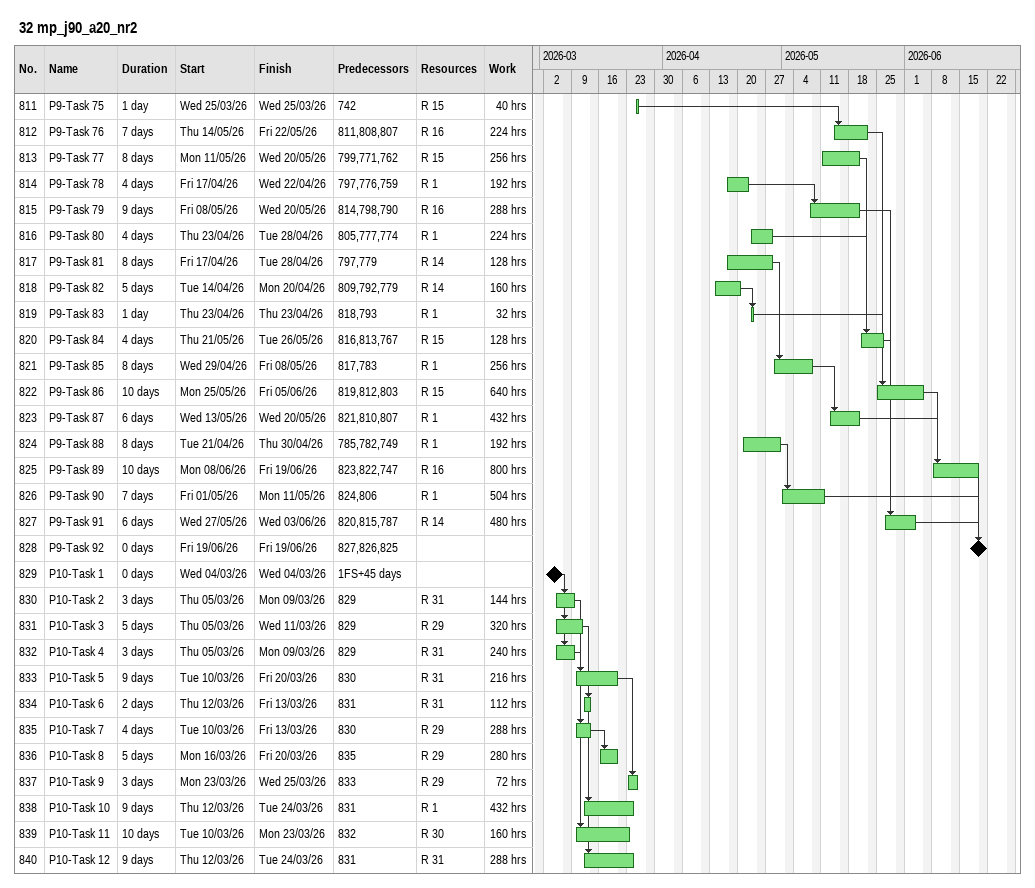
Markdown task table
32 mp_j90_a20_nr2

| ID | Task | Duration | Start | Finish | Predecessors | Resources | Work (h) |
|---|---|---|---|---|---|---|---|
| 811 | P9-Task 75 | 1d | 2026-03-25 | 2026-03-25 | 742 | R 15 | 40 |
| 812 | P9-Task 76 | 7d | 2026-05-14 | 2026-05-22 | 811, 808, 807 | R 16 | 224 |
| 813 | P9-Task 77 | 8d | 2026-05-11 | 2026-05-20 | 799, 771, 762 | R 15 | 256 |
| 814 | P9-Task 78 | 4d | 2026-04-17 | 2026-04-22 | 797, 776, 759 | R 1 | 192 |
| 815 | P9-Task 79 | 9d | 2026-05-08 | 2026-05-20 | 814, 798, 790 | R 16 | 288 |
| 816 | P9-Task 80 | 4d | 2026-04-23 | 2026-04-28 | 805, 777, 774 | R 1 | 224 |
| 817 | P9-Task 81 | 8d | 2026-04-17 | 2026-04-28 | 797, 779 | R 14 | 128 |
| 818 | P9-Task 82 | 5d | 2026-04-14 | 2026-04-20 | 809, 792, 779 | R 14 | 160 |
| 819 | P9-Task 83 | 1d | 2026-04-23 | 2026-04-23 | 818, 793 | R 1 | 32 |
| 820 | P9-Task 84 | 4d | 2026-05-21 | 2026-05-26 | 816, 813, 767 | R 15 | 128 |
| 821 | P9-Task 85 | 8d | 2026-04-29 | 2026-05-08 | 817, 783 | R 1 | 256 |
| 822 | P9-Task 86 | 10d | 2026-05-25 | 2026-06-05 | 819, 812, 803 | R 15 | 640 |
| 823 | P9-Task 87 | 6d | 2026-05-13 | 2026-05-20 | 821, 810, 807 | R 1 | 432 |
| 824 | P9-Task 88 | 8d | 2026-04-21 | 2026-04-30 | 785, 782, 749 | R 1 | 192 |
| 825 | P9-Task 89 | 10d | 2026-06-08 | 2026-06-19 | 823, 822, 747 | R 16 | 800 |
| 826 | P9-Task 90 | 7d | 2026-05-01 | 2026-05-11 | 824, 806 | R 1 | 504 |
| 827 | P9-Task 91 | 6d | 2026-05-27 | 2026-06-03 | 820, 815, 787 | R 14 | 480 |
| 828 | P9-Task 92 | 0d | 2026-06-19 | 2026-06-19 | 827, 826, 825 |  |  |
| 829 | P10-Task 1 | 0d | 2026-03-04 | 2026-03-04 | 1FS+45d |  |  |
| 830 | P10-Task 2 | 3d | 2026-03-05 | 2026-03-09 | 829 | R 31 | 144 |
| 831 | P10-Task 3 | 5d | 2026-03-05 | 2026-03-11 | 829 | R 29 | 320 |
| 832 | P10-Task 4 | 3d | 2026-03-05 | 2026-03-09 | 829 | R 31 | 240 |
| 833 | P10-Task 5 | 9d | 2026-03-10 | 2026-03-20 | 830 | R 31 | 216 |
| 834 | P10-Task 6 | 2d | 2026-03-12 | 2026-03-13 | 831 | R 31 | 112 |
| 835 | P10-Task 7 | 4d | 2026-03-10 | 2026-03-13 | 830 | R 29 | 288 |
| 836 | P10-Task 8 | 5d | 2026-03-16 | 2026-03-20 | 835 | R 29 | 280 |
| 837 | P10-Task 9 | 3d | 2026-03-23 | 2026-03-25 | 833 | R 29 | 72 |
| 838 | P10-Task 10 | 9d | 2026-03-12 | 2026-03-24 | 831 | R 1 | 432 |
| 839 | P10-Task 11 | 10d | 2026-03-10 | 2026-03-23 | 832 | R 30 | 160 |
| 840 | P10-Task 12 | 9d | 2026-03-12 | 2026-03-24 | 831 | R 31 | 288 |
